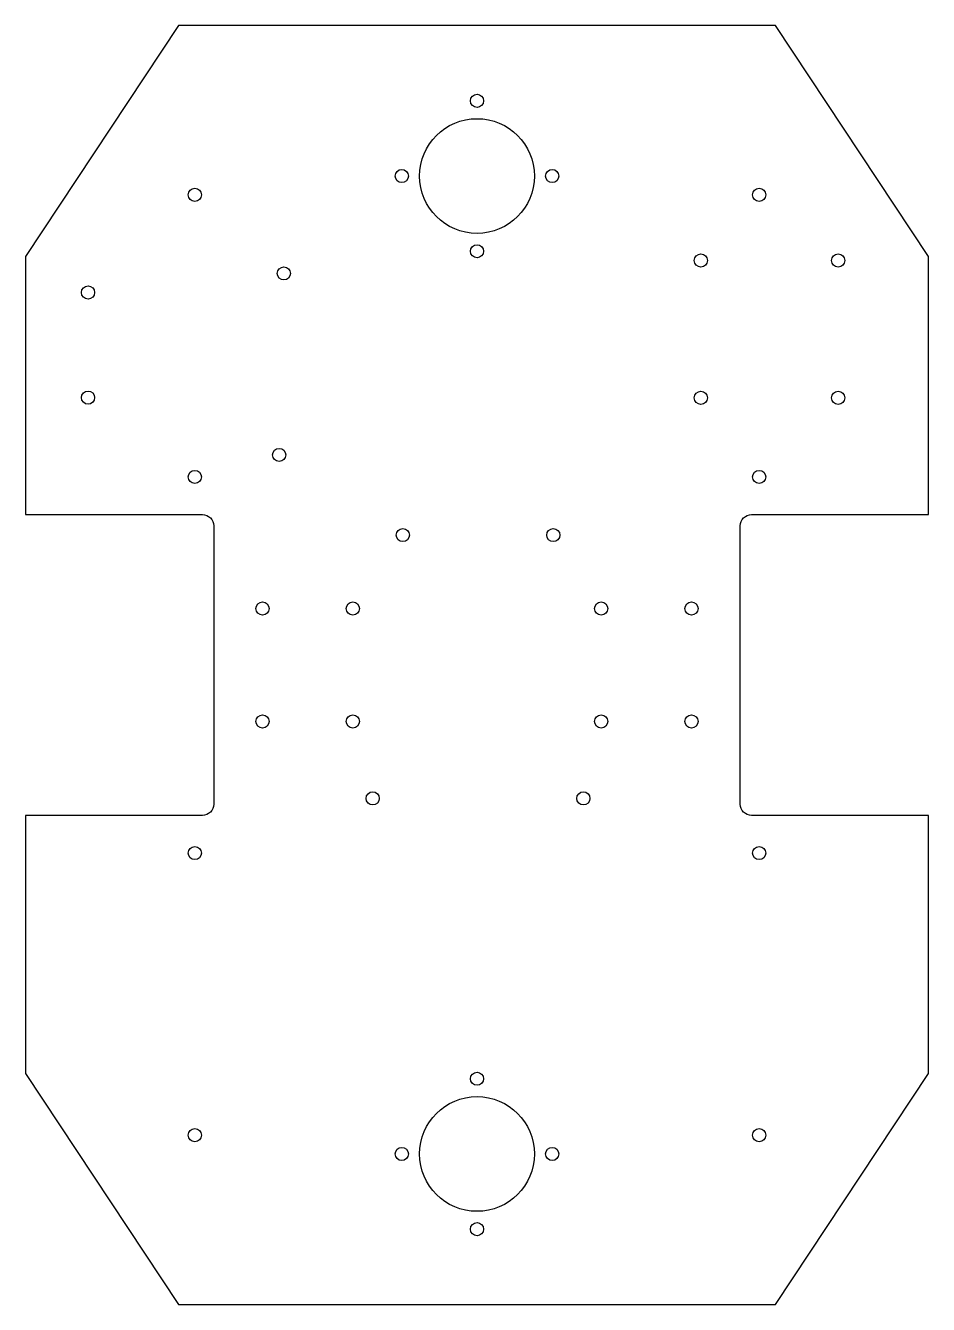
# Model space of a CAD drawing. Header units: millimetres. Extents: x -120 to 120, y -170 to 170.
import ezdxf

# ---------------------------------------------------------------- set-up
doc = ezdxf.new("R2010")
doc.units = ezdxf.units.MM
doc.layers.get('0').update_dxf_attribs({"linetype": 'CONTINUOUS'})

msp = doc.modelspace()

# ---------------------------------------------------------------- linework, layer by layer
msp.add_lwpolyline([(73, 40), (120, 40), (120, 108.63), (79.33, 170), (-79.33, 170), (-120, 108.63), (-120, 40), (-73, 40, -0.414214), (-70, 37), (-70, -37, -0.414214), (-73, -40), (-120, -40), (-120, -108.63), (-79.33, -170), (79.33, -170), (120, -108.63), (120, -40), (73, -40, -0.414214), (70, -37), (70, 37, -0.414214)], format="xyb", close=True)
for centre, radius in [((0, 150), 1.75), ((0, 130), 15.25), ((-20, 130), 1.75), ((20, 130), 1.75), ((-75, 125), 1.75), ((75, 125), 1.75), ((0, 110), 1.75), ((59.52, 107.54), 1.75), ((96.02, 107.54), 1.75), ((-51.33, 104.11), 1.75), ((-103.4, 99.03), 1.75), ((-103.4, 71.09), 1.75), ((59.52, 71.04), 1.75), ((96.02, 71.04), 1.75), ((-52.6, 55.85), 1.75), ((-75, 50), 1.75), ((75, 50), 1.75), ((-19.72, 34.54), 1.75), ((20.28, 34.54), 1.75), ((-57, 15), 1.75), ((-33, 15), 1.75), ((33, 15), 1.75), ((57, 15), 1.75), ((-57, -15), 1.75), ((-33, -15), 1.75), ((33, -15), 1.75), ((57, -15), 1.75), ((-27.72, -35.46), 1.75), ((28.28, -35.46), 1.75), ((-75, -50), 1.75), ((75, -50), 1.75), ((0, -110), 1.75), ((0, -130), 15.25), ((-75, -125), 1.75), ((75, -125), 1.75), ((-20, -130), 1.75), ((20, -130), 1.75), ((0, -150), 1.75)]:
    msp.add_circle(centre, radius)

doc.saveas('drawing.dxf')
